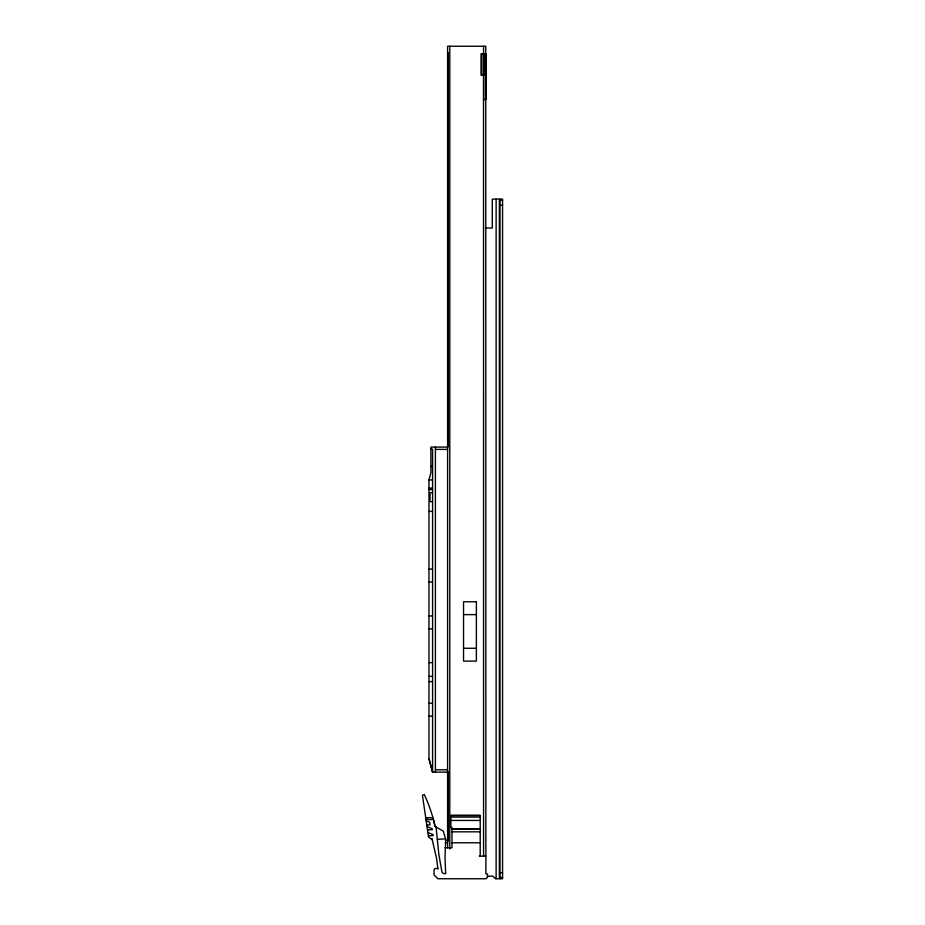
<?xml version="1.0" encoding="UTF-8"?>
<svg xmlns="http://www.w3.org/2000/svg" width="925" height="925" viewBox="0 0 925 925"><rect width="100%" height="100%" fill="white"/><g stroke="black" fill="none" stroke-linecap="round" stroke-linejoin="round"><path stroke-width="1.39" d="M426.818 825.112L430.033 824.915L429.628 822.163L426.182 820.799M427.535 829.956L432.357 829.679L432.218 828.719L427.049 826.673M428.391 835.83L433.212 835.541L433.073 834.581L427.905 832.535M483.648 75.156L481.035 75.156L481.035 53.962L485.983 53.962L485.983 99.565L483.671 99.565L483.671 53.962M485.983 75.156L485.313 75.156L485.313 53.962M502.564 200.413L499.35 200.413L499.35 877.467L502.564 877.467M499.986 205.119L502.564 205.119M485.324 228.036L492.285 228.036L492.285 199.129L502.564 199.129L502.564 878.75L495.603 878.75L492.944 876.183L487.394 876.183M447.596 447.087L430.9 447.087L430.9 472.652L428.969 479.844L428.969 758.697L431.952 769.808M430.9 449.122L432.565 449.122L432.565 772.121L447.596 772.121M435.397 449.4L447.596 449.4M430.9 466.466L432.565 466.466M428.969 479.959L432.565 479.959M428.969 488.123L432.565 488.123M428.969 489.533L432.565 489.533M432.565 492.701L429.998 492.701L429.998 501.674L432.565 501.674M428.969 511.375L432.565 511.375M428.969 569.083L432.565 569.083M428.969 582.033L432.565 582.033M463.541 614.616L476.387 614.616M428.969 615.957L432.565 615.957M428.969 628.873L432.565 628.873M463.541 648.275L476.387 648.275M428.969 662.624L432.565 662.624M428.969 676.36L432.565 676.36M428.969 681.598L432.565 681.598M428.969 703.254L432.565 703.254M428.969 716.17L432.565 716.17M435.397 769.808L447.596 769.808M445.029 847.82L452.001 847.82L452.001 827.297L450.845 827.297L450.845 815.411L480.202 815.411L480.202 856.134M450.845 815.457L480.202 815.457M450.845 817.087L480.202 817.087M425.766 817.931C434.958 816.44 436.739 820.995 425.951 819.203M450.845 820.44L480.202 820.44M452.001 829.031L480.202 829.031M452.001 829.263L480.202 829.263M452.001 831.829L480.202 831.829M445.399 842.721L447.596 842.721M452.001 842.779L480.202 842.779M479.347 856.134L485.879 856.134M437.907 868.471L435.108 868.471L434.033 869.754L434.033 874.9L437.883 878.75L485.926 878.75L487.463 877.397L487.463 873.871L485.879 873.871L485.752 46.25L447.596 46.25L447.596 847.82M499.986 872.761L502.564 872.761M447.596 840.27L445.642 839.981L445.029 857.556L445.677 873.616L444.393 873.616A2.567 2.567 0 0 1 441.861 871.489L438.843 854.365L436.045 826.996M437.976 869.038L436.461 857.949L432.229 839.692L428.587 837.125L422.436 795.315L424.24 794.471A149.029 149.029 0 0 1 435.085 826.441L443.306 831.193L445.561 838.882L437.294 839.322M428.969 758.697L432.565 772.086L432.114 770.421M432.148 838.489L432.264 839.715M499.986 199.129L499.986 878.75M496.135 199.129L496.135 878.75M483.567 46.25L483.567 53.465M483.521 53.962L483.567 856.134M481.705 53.962L481.705 75.156M449.781 46.25L449.781 848.919M448.151 52.679L448.151 446.856M448.151 771.716L448.151 841.022M435.397 447.087L435.397 772.121M433.443 819.619A179.08 163.193 -8.4 0 1 435.085 826.441M476.387 601.759L463.541 601.759L463.541 661.121L476.387 661.121L476.387 601.759"/></g></svg>
